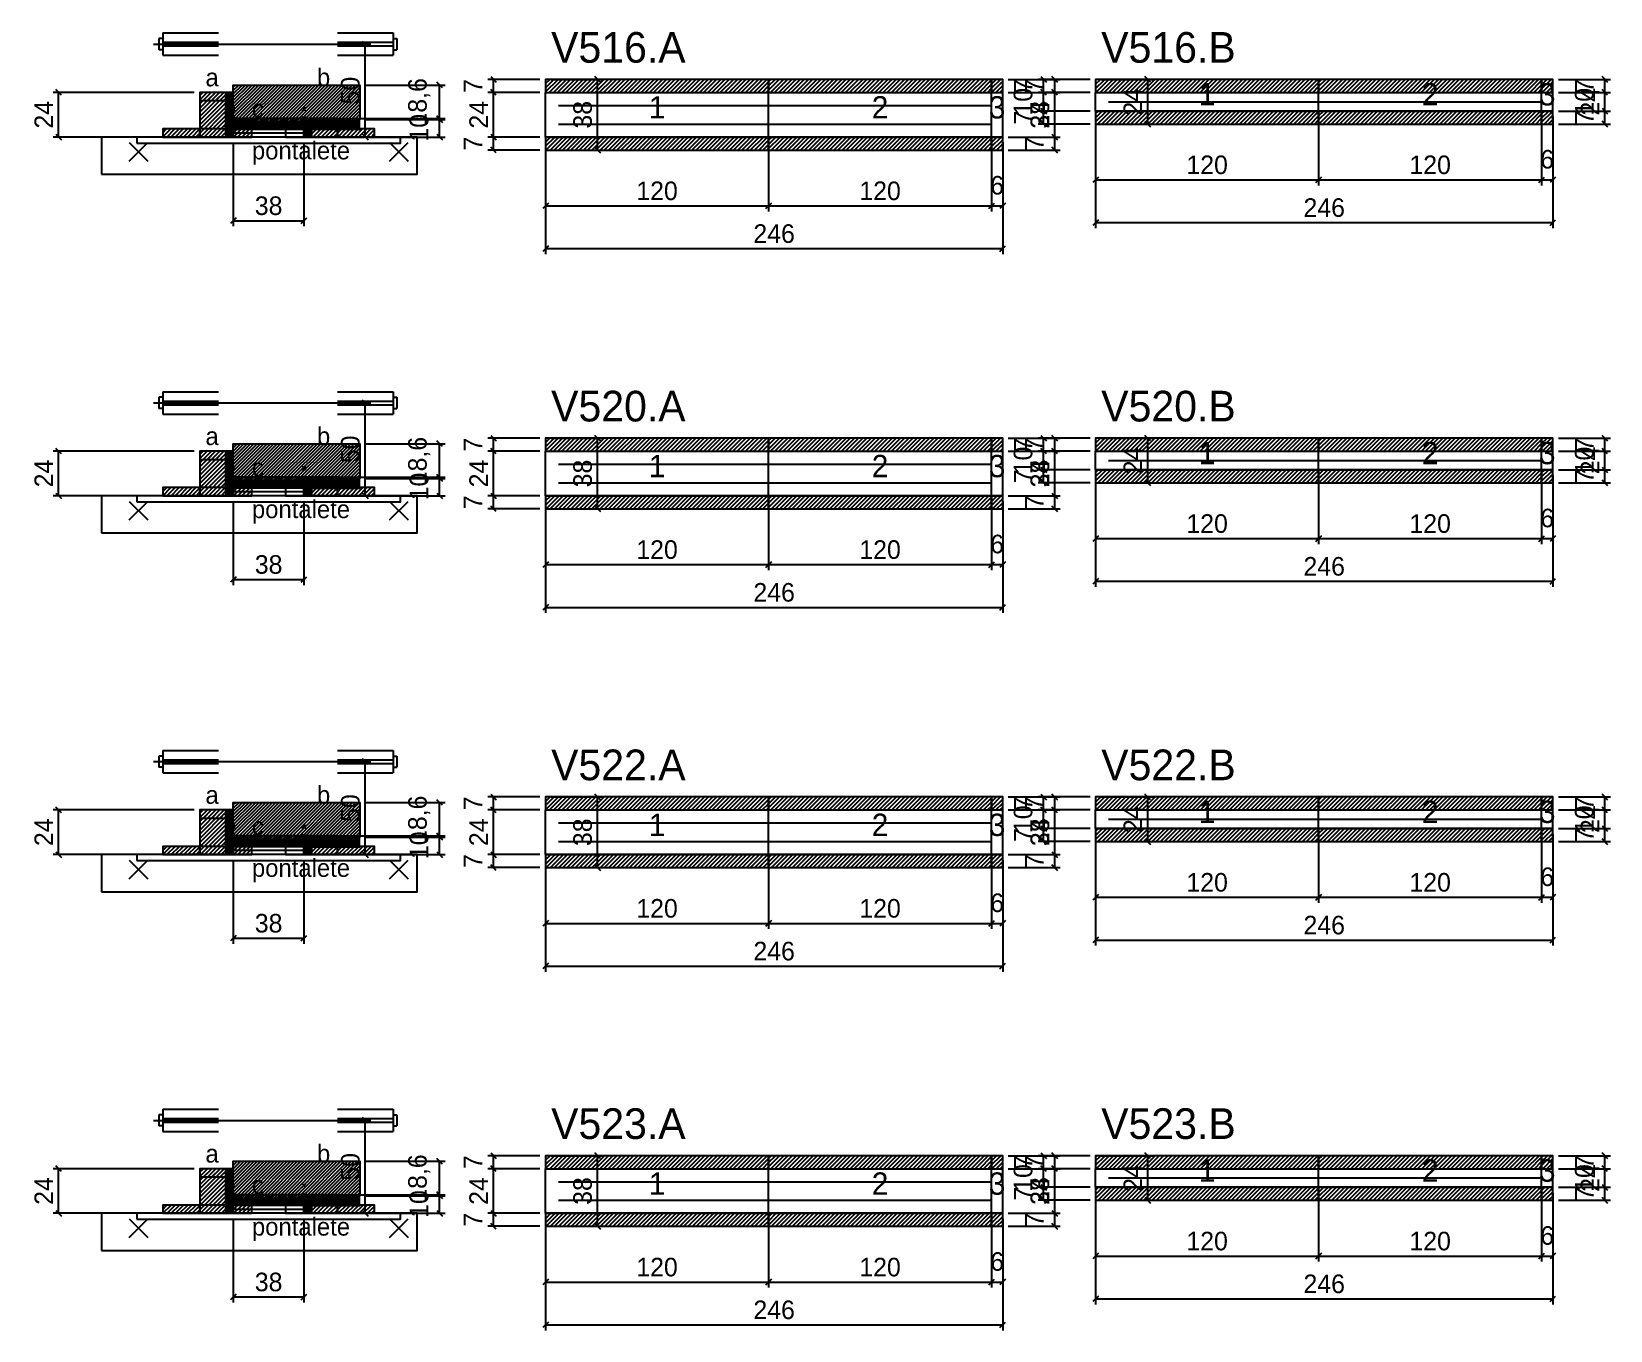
# Model space of a CAD drawing. Extents: x -10500 to 3070, y -5298 to 1250.
# Drawn here: x -69 to 781, y -3754 to -3055 of the extents above; entities that cross this region are included whole.
import ezdxf
from ezdxf.enums import TextEntityAlignment as Align

# ---------------------------------------------------------------- set-up
doc = ezdxf.new("R2010")
doc.units = 0
for name, color, linetype in [('5', 5, 'Continuous'), ('barrote', 126, 'Continuous'), ('CONCRETO', 251, 'Continuous'), ('COTA', 241, 'Continuous'), ('detalhes', 7, 'Continuous'), ('ESTRUTURACAO', 7, 'Continuous'), ('Hachura', 251, 'Continuous'), ('Madeira', 126, 'Continuous'), ('NOMENCLATURA', 7, 'Continuous'), ('Painéis', 200, 'Continuous'), ('presilha', 224, 'Continuous'), ('SARR_2.2x7', 40, 'Continuous'), ('SCO-___-LAJ', 224, 'Continuous'), ('TENSOR', 224, 'Continuous')]:
    doc.layers.add(name, color=color, linetype=linetype)
doc.dimstyles.new('PAINEL', dxfattribs={"dimtxt": 10, "dimasz": 3, "dimexe": 3, "dimexo": 3, "dimgap": 3, "dimtad": 1, "dimblk": 'OBLIQUE', "dimblk1": 'OBLIQUE', "dimcen": 2.5, "dimclrd": 4, "dimclre": 4, "dimclrt": 240, "dimazin": 3, "dimtfac": 1, "dimtmove": 0, "dimatfit": 3})

# ---------------------------------------------------------------- blocks, each defined once
blk = doc.blocks.new('PAR_ESQ')
for p, q in [((-1, -1), (1, 1)), ((-1, 1), (1, -1))]:
    blk.add_line(p, q)
blk = doc.blocks.new('PAR_FUNDO_ESQ')
for p, q in [((-1, -1), (1, 1)), ((-1, 1), (1, -1))]:
    blk.add_line(p, q)
blk = doc.blocks.new('PAR_FUNDO_DIR')
for p, q in [((-1, -1), (1, 1)), ((-1, 1), (1, -1))]:
    blk.add_line(p, q)
blk = doc.blocks.new('par_int_esq')
for p, q in [((-1, -1), (1, 1)), ((-1, 1), (1, -1))]:
    blk.add_line(p, q)
blk = doc.blocks.new('par_int_dir')
for p, q in [((-1, -1), (1, 1)), ((-1, 1), (1, -1))]:
    blk.add_line(p, q)
blk = doc.blocks.new('_OBLIQUE')
at = {"color": 0, "linetype": 'BYBLOCK'}
blk.add_line((-0.5, -0.5), (0.5, 0.5), dxfattribs=at)

msp = doc.modelspace()

# ---------------------------------------------------------------- hatches: boundary and pattern name
at = {"layer": 'COTA'}
h = msp.add_hatch(dxfattribs=at)
h.set_pattern_fill('ANSI31', scale=0.5)
h.paths.add_polyline_path([(208, -3088), (328, -3088), (328, -3081), (208, -3081)])
h = msp.add_hatch(dxfattribs=at)
h.set_pattern_fill('ANSI31', scale=0.5)
h.paths.add_polyline_path([(328, -3088), (448, -3088), (448, -3081), (328, -3081)])
h = msp.add_hatch(dxfattribs=at)
h.set_pattern_fill('ANSI31', scale=0.5)
h.paths.add_polyline_path([(448, -3088), (454, -3088), (454, -3081), (448, -3081)])
h = msp.add_hatch(dxfattribs=at)
h.set_pattern_fill('ANSI31', scale=0.5)
h.paths.add_polyline_path([(504, -3088), (624, -3088), (624, -3081), (504, -3081)])
h = msp.add_hatch(dxfattribs=at)
h.set_pattern_fill('ANSI31', scale=0.5)
h.paths.add_polyline_path([(624, -3088), (744, -3088), (744, -3081), (624, -3081)])
h = msp.add_hatch(dxfattribs=at)
h.set_pattern_fill('ANSI31', scale=0.5)
h.paths.add_polyline_path([(744, -3088), (750, -3088), (750, -3081), (744, -3081)])
h = msp.add_hatch(dxfattribs=at)
h.set_pattern_fill('ANSI31', scale=0.4)
h.paths.add_polyline_path([(40, -3104), (40, -3084), (108, -3084), (108, -3102.6), (78, -3102.6), (78, -3104)])
h = msp.add_hatch(dxfattribs=at)
h.set_pattern_fill('ANSI31', scale=0.5)
h.paths.add_polyline_path([(504, -3105), (624, -3105), (624, -3098), (504, -3098)])
h = msp.add_hatch(dxfattribs=at)
h.set_pattern_fill('ANSI31', scale=0.5)
h.paths.add_polyline_path([(624, -3105), (744, -3105), (744, -3098), (624, -3098)])
h = msp.add_hatch(dxfattribs=at)
h.set_pattern_fill('ANSI31', scale=0.5)
h.paths.add_polyline_path([(744, -3105), (750, -3105), (750, -3098), (744, -3098)])
h = msp.add_hatch(dxfattribs=at)
h.set_pattern_fill('ANSI31', scale=0.5)
h.paths.add_polyline_path([(208, -3119), (328, -3119), (328, -3112), (208, -3112)])
h = msp.add_hatch(dxfattribs=at)
h.set_pattern_fill('ANSI31', scale=0.5)
h.paths.add_polyline_path([(328, -3119), (448, -3119), (448, -3112), (328, -3112)])
h = msp.add_hatch(dxfattribs=at)
h.set_pattern_fill('ANSI31', scale=0.5)
h.paths.add_polyline_path([(448, -3119), (454, -3119), (454, -3112), (448, -3112)])
h = msp.add_hatch(dxfattribs=at)
h.set_pattern_fill('ANSI31', scale=0.4)
h.paths.add_polyline_path([(40, -3297), (40, -3277), (108, -3277), (108, -3295.6), (78, -3295.6), (78, -3297)])
h = msp.add_hatch(dxfattribs=at)
h.set_pattern_fill('ANSI31', scale=0.5)
h.paths.add_polyline_path([(208, -3281), (328, -3281), (328, -3274), (208, -3274)])
h = msp.add_hatch(dxfattribs=at)
h.set_pattern_fill('ANSI31', scale=0.5)
h.paths.add_polyline_path([(328, -3281), (448, -3281), (448, -3274), (328, -3274)])
h = msp.add_hatch(dxfattribs=at)
h.set_pattern_fill('ANSI31', scale=0.5)
h.paths.add_polyline_path([(448, -3281), (454, -3281), (454, -3274), (448, -3274)])
h = msp.add_hatch(dxfattribs=at)
h.set_pattern_fill('ANSI31', scale=0.5)
h.paths.add_polyline_path([(504, -3281), (624, -3281), (624, -3274), (504, -3274)])
h = msp.add_hatch(dxfattribs=at)
h.set_pattern_fill('ANSI31', scale=0.5)
h.paths.add_polyline_path([(624, -3281), (744, -3281), (744, -3274), (624, -3274)])
h = msp.add_hatch(dxfattribs=at)
h.set_pattern_fill('ANSI31', scale=0.5)
h.paths.add_polyline_path([(744, -3281), (750, -3281), (750, -3274), (744, -3274)])
h = msp.add_hatch(dxfattribs=at)
h.set_pattern_fill('ANSI31', scale=0.5)
h.paths.add_polyline_path([(504, -3298), (624, -3298), (624, -3291), (504, -3291)])
h = msp.add_hatch(dxfattribs=at)
h.set_pattern_fill('ANSI31', scale=0.5)
h.paths.add_polyline_path([(624, -3298), (744, -3298), (744, -3291), (624, -3291)])
h = msp.add_hatch(dxfattribs=at)
h.set_pattern_fill('ANSI31', scale=0.5)
h.paths.add_polyline_path([(744, -3298), (750, -3298), (750, -3291), (744, -3291)])
h = msp.add_hatch(dxfattribs=at)
h.set_pattern_fill('ANSI31', scale=0.5)
h.paths.add_polyline_path([(208, -3312), (328, -3312), (328, -3305), (208, -3305)])
h = msp.add_hatch(dxfattribs=at)
h.set_pattern_fill('ANSI31', scale=0.5)
h.paths.add_polyline_path([(328, -3312), (448, -3312), (448, -3305), (328, -3305)])
h = msp.add_hatch(dxfattribs=at)
h.set_pattern_fill('ANSI31', scale=0.5)
h.paths.add_polyline_path([(448, -3312), (454, -3312), (454, -3305), (448, -3305)])
h = msp.add_hatch(dxfattribs=at)
h.set_pattern_fill('ANSI31', scale=0.4)
h.paths.add_polyline_path([(40, -3490), (40, -3470), (108, -3470), (108, -3488.6), (78, -3488.6), (78, -3490)])
h = msp.add_hatch(dxfattribs=at)
h.set_pattern_fill('ANSI31', scale=0.5)
h.paths.add_polyline_path([(208, -3474), (328, -3474), (328, -3467), (208, -3467)])
h = msp.add_hatch(dxfattribs=at)
h.set_pattern_fill('ANSI31', scale=0.5)
h.paths.add_polyline_path([(328, -3474), (448, -3474), (448, -3467), (328, -3467)])
h = msp.add_hatch(dxfattribs=at)
h.set_pattern_fill('ANSI31', scale=0.5)
h.paths.add_polyline_path([(448, -3474), (454, -3474), (454, -3467), (448, -3467)])
h = msp.add_hatch(dxfattribs=at)
h.set_pattern_fill('ANSI31', scale=0.5)
h.paths.add_polyline_path([(504, -3474), (624, -3474), (624, -3467), (504, -3467)])
h = msp.add_hatch(dxfattribs=at)
h.set_pattern_fill('ANSI31', scale=0.5)
h.paths.add_polyline_path([(624, -3474), (744, -3474), (744, -3467), (624, -3467)])
h = msp.add_hatch(dxfattribs=at)
h.set_pattern_fill('ANSI31', scale=0.5)
h.paths.add_polyline_path([(744, -3474), (750, -3474), (750, -3467), (744, -3467)])
h = msp.add_hatch(dxfattribs=at)
h.set_pattern_fill('ANSI31', scale=0.5)
h.paths.add_polyline_path([(504, -3491), (624, -3491), (624, -3484), (504, -3484)])
h = msp.add_hatch(dxfattribs=at)
h.set_pattern_fill('ANSI31', scale=0.5)
h.paths.add_polyline_path([(624, -3491), (744, -3491), (744, -3484), (624, -3484)])
h = msp.add_hatch(dxfattribs=at)
h.set_pattern_fill('ANSI31', scale=0.5)
h.paths.add_polyline_path([(744, -3491), (750, -3491), (750, -3484), (744, -3484)])
h = msp.add_hatch(dxfattribs=at)
h.set_pattern_fill('ANSI31', scale=0.5)
h.paths.add_polyline_path([(208, -3505), (328, -3505), (328, -3498), (208, -3498)])
h = msp.add_hatch(dxfattribs=at)
h.set_pattern_fill('ANSI31', scale=0.5)
h.paths.add_polyline_path([(328, -3505), (448, -3505), (448, -3498), (328, -3498)])
h = msp.add_hatch(dxfattribs=at)
h.set_pattern_fill('ANSI31', scale=0.5)
h.paths.add_polyline_path([(448, -3505), (454, -3505), (454, -3498), (448, -3498)])
h = msp.add_hatch(dxfattribs=at)
h.set_pattern_fill('ANSI31', scale=0.5)
h.paths.add_polyline_path([(208, -3667), (328, -3667), (328, -3660), (208, -3660)])
h = msp.add_hatch(dxfattribs=at)
h.set_pattern_fill('ANSI31', scale=0.5)
h.paths.add_polyline_path([(328, -3667), (448, -3667), (448, -3660), (328, -3660)])
h = msp.add_hatch(dxfattribs=at)
h.set_pattern_fill('ANSI31', scale=0.5)
h.paths.add_polyline_path([(448, -3667), (454, -3667), (454, -3660), (448, -3660)])
h = msp.add_hatch(dxfattribs=at)
h.set_pattern_fill('ANSI31', scale=0.5)
h.paths.add_polyline_path([(504, -3667), (624, -3667), (624, -3660), (504, -3660)])
h = msp.add_hatch(dxfattribs=at)
h.set_pattern_fill('ANSI31', scale=0.5)
h.paths.add_polyline_path([(624, -3667), (744, -3667), (744, -3660), (624, -3660)])
h = msp.add_hatch(dxfattribs=at)
h.set_pattern_fill('ANSI31', scale=0.5)
h.paths.add_polyline_path([(744, -3667), (750, -3667), (750, -3660), (744, -3660)])
h = msp.add_hatch(dxfattribs=at)
h.set_pattern_fill('ANSI31', scale=0.4)
h.paths.add_polyline_path([(40, -3683), (40, -3663), (108, -3663), (108, -3681.6), (78, -3681.6), (78, -3683)])
h = msp.add_hatch(dxfattribs=at)
h.set_pattern_fill('ANSI31', scale=0.5)
h.paths.add_polyline_path([(504, -3684), (624, -3684), (624, -3677), (504, -3677)])
h = msp.add_hatch(dxfattribs=at)
h.set_pattern_fill('ANSI31', scale=0.5)
h.paths.add_polyline_path([(624, -3684), (744, -3684), (744, -3677), (624, -3677)])
h = msp.add_hatch(dxfattribs=at)
h.set_pattern_fill('ANSI31', scale=0.5)
h.paths.add_polyline_path([(744, -3684), (750, -3684), (750, -3677), (744, -3677)])
h = msp.add_hatch(dxfattribs=at)
h.set_pattern_fill('ANSI31', scale=0.5)
h.paths.add_polyline_path([(208, -3698), (328, -3698), (328, -3691), (208, -3691)])
h = msp.add_hatch(dxfattribs=at)
h.set_pattern_fill('ANSI31', scale=0.5)
h.paths.add_polyline_path([(328, -3698), (448, -3698), (448, -3691), (328, -3691)])
h = msp.add_hatch(dxfattribs=at)
h.set_pattern_fill('ANSI31', scale=0.5)
h.paths.add_polyline_path([(448, -3698), (454, -3698), (454, -3691), (448, -3691)])
at = {"layer": 'Hachura'}
h = msp.add_hatch(dxfattribs=at)
h.set_pattern_fill('ANSI31', scale=0.5)
h.paths.add_polyline_path([(22, -3112), (36, -3112), (36, -3088), (22, -3088)])
h = msp.add_hatch(dxfattribs=at)
h.set_pattern_fill('ANSI31', scale=0.5)
h.paths.add_polyline_path([(22, -3092.4), (36, -3092.4), (36, -3088), (22, -3088)])
h = msp.add_hatch(dxfattribs=at)
h.set_pattern_fill('SOLID')
h.paths.add_polyline_path([(36, -3112), (40, -3112), (40, -3088), (36, -3088)])
h = msp.add_hatch(dxfattribs=at)
h.set_pattern_fill('ANSI31', scale=0.5)
h.paths.add_polyline_path([(2, -3112), (22, -3112), (22, -3107.6), (2, -3107.6)])
h = msp.add_hatch(dxfattribs=at)
h.set_pattern_fill('SOLID')
h.paths.add_polyline_path([(40, -3107.6), (78, -3107.6), (78, -3104), (40, -3104)])
h = msp.add_hatch(dxfattribs=at)
h.set_pattern_fill('ANSI31', scale=0.5)
h.paths.add_polyline_path([(40, -3112), (50, -3112), (50, -3107.6), (40, -3107.6)])
h = msp.add_hatch(dxfattribs=at)
h.set_pattern_fill('SOLID')
h.paths.add_polyline_path([(78, -3112), (82, -3112), (82, -3102), (78, -3102)])
h = msp.add_hatch(dxfattribs=at)
h.set_pattern_fill('SOLID')
h.paths.add_polyline_path([(78, -3102), (108, -3102), (108, -3108), (78, -3108)])
h = msp.add_hatch(dxfattribs=at)
h.set_pattern_fill('ANSI31', scale=0.5)
h.paths.add_polyline_path([(82, -3112), (96, -3112), (96, -3102), (82, -3102)])
h = msp.add_hatch(dxfattribs=at)
h.set_pattern_fill('ANSI31', scale=0.5)
h.paths.add_polyline_path([(82, -3106.4), (96, -3106.4), (96, -3102), (82, -3102)])
h = msp.add_hatch(dxfattribs=at)
h.set_pattern_fill('ANSI31', scale=0.5)
h.paths.add_polyline_path([(96, -3112), (116, -3112), (116, -3107.6), (96, -3107.6)])
h = msp.add_hatch(dxfattribs=at)
h.set_pattern_fill('ANSI31', scale=0.5)
h.paths.add_polyline_path([(22, -3305), (36, -3305), (36, -3281), (22, -3281)])
h = msp.add_hatch(dxfattribs=at)
h.set_pattern_fill('ANSI31', scale=0.5)
h.paths.add_polyline_path([(22, -3285.4), (36, -3285.4), (36, -3281), (22, -3281)])
h = msp.add_hatch(dxfattribs=at)
h.set_pattern_fill('SOLID')
h.paths.add_polyline_path([(36, -3305), (40, -3305), (40, -3281), (36, -3281)])
h = msp.add_hatch(dxfattribs=at)
h.set_pattern_fill('SOLID')
h.paths.add_polyline_path([(78, -3305), (82, -3305), (82, -3295), (78, -3295)])
h = msp.add_hatch(dxfattribs=at)
h.set_pattern_fill('SOLID')
h.paths.add_polyline_path([(78, -3295), (108, -3295), (108, -3301), (78, -3301)])
h = msp.add_hatch(dxfattribs=at)
h.set_pattern_fill('ANSI31', scale=0.5)
h.paths.add_polyline_path([(82, -3305), (96, -3305), (96, -3295), (82, -3295)])
h = msp.add_hatch(dxfattribs=at)
h.set_pattern_fill('ANSI31', scale=0.5)
h.paths.add_polyline_path([(82, -3299.4), (96, -3299.4), (96, -3295), (82, -3295)])
h = msp.add_hatch(dxfattribs=at)
h.set_pattern_fill('ANSI31', scale=0.5)
h.paths.add_polyline_path([(2, -3305), (22, -3305), (22, -3300.6), (2, -3300.6)])
h = msp.add_hatch(dxfattribs=at)
h.set_pattern_fill('SOLID')
h.paths.add_polyline_path([(40, -3300.6), (78, -3300.6), (78, -3297), (40, -3297)])
h = msp.add_hatch(dxfattribs=at)
h.set_pattern_fill('ANSI31', scale=0.5)
h.paths.add_polyline_path([(40, -3305), (50, -3305), (50, -3300.6), (40, -3300.6)])
h = msp.add_hatch(dxfattribs=at)
h.set_pattern_fill('ANSI31', scale=0.5)
h.paths.add_polyline_path([(96, -3305), (116, -3305), (116, -3300.6), (96, -3300.6)])
h = msp.add_hatch(dxfattribs=at)
h.set_pattern_fill('ANSI31', scale=0.5)
h.paths.add_polyline_path([(22, -3498), (36, -3498), (36, -3474), (22, -3474)])
h = msp.add_hatch(dxfattribs=at)
h.set_pattern_fill('ANSI31', scale=0.5)
h.paths.add_polyline_path([(22, -3478.4), (36, -3478.4), (36, -3474), (22, -3474)])
h = msp.add_hatch(dxfattribs=at)
h.set_pattern_fill('SOLID')
h.paths.add_polyline_path([(36, -3498), (40, -3498), (40, -3474), (36, -3474)])
h = msp.add_hatch(dxfattribs=at)
h.set_pattern_fill('SOLID')
h.paths.add_polyline_path([(40, -3493.6), (78, -3493.6), (78, -3490), (40, -3490)])
h = msp.add_hatch(dxfattribs=at)
h.set_pattern_fill('SOLID')
h.paths.add_polyline_path([(78, -3498), (82, -3498), (82, -3488), (78, -3488)])
h = msp.add_hatch(dxfattribs=at)
h.set_pattern_fill('SOLID')
h.paths.add_polyline_path([(78, -3488), (108, -3488), (108, -3494), (78, -3494)])
h = msp.add_hatch(dxfattribs=at)
h.set_pattern_fill('ANSI31', scale=0.5)
h.paths.add_polyline_path([(82, -3498), (96, -3498), (96, -3488), (82, -3488)])
h = msp.add_hatch(dxfattribs=at)
h.set_pattern_fill('ANSI31', scale=0.5)
h.paths.add_polyline_path([(82, -3492.4), (96, -3492.4), (96, -3488), (82, -3488)])
h = msp.add_hatch(dxfattribs=at)
h.set_pattern_fill('ANSI31', scale=0.5)
h.paths.add_polyline_path([(2, -3498), (22, -3498), (22, -3493.6), (2, -3493.6)])
h = msp.add_hatch(dxfattribs=at)
h.set_pattern_fill('ANSI31', scale=0.5)
h.paths.add_polyline_path([(40, -3498), (50, -3498), (50, -3493.6), (40, -3493.6)])
h = msp.add_hatch(dxfattribs=at)
h.set_pattern_fill('ANSI31', scale=0.5)
h.paths.add_polyline_path([(96, -3498), (116, -3498), (116, -3493.6), (96, -3493.6)])
h = msp.add_hatch(dxfattribs=at)
h.set_pattern_fill('ANSI31', scale=0.5)
h.paths.add_polyline_path([(22, -3691), (36, -3691), (36, -3667), (22, -3667)])
h = msp.add_hatch(dxfattribs=at)
h.set_pattern_fill('ANSI31', scale=0.5)
h.paths.add_polyline_path([(22, -3671.4), (36, -3671.4), (36, -3667), (22, -3667)])
h = msp.add_hatch(dxfattribs=at)
h.set_pattern_fill('SOLID')
h.paths.add_polyline_path([(36, -3691), (40, -3691), (40, -3667), (36, -3667)])
h = msp.add_hatch(dxfattribs=at)
h.set_pattern_fill('ANSI31', scale=0.5)
h.paths.add_polyline_path([(2, -3691), (22, -3691), (22, -3686.6), (2, -3686.6)])
h = msp.add_hatch(dxfattribs=at)
h.set_pattern_fill('SOLID')
h.paths.add_polyline_path([(40, -3686.6), (78, -3686.6), (78, -3683), (40, -3683)])
h = msp.add_hatch(dxfattribs=at)
h.set_pattern_fill('ANSI31', scale=0.5)
h.paths.add_polyline_path([(40, -3691), (50, -3691), (50, -3686.6), (40, -3686.6)])
h = msp.add_hatch(dxfattribs=at)
h.set_pattern_fill('SOLID')
h.paths.add_polyline_path([(78, -3691), (82, -3691), (82, -3681), (78, -3681)])
h = msp.add_hatch(dxfattribs=at)
h.set_pattern_fill('SOLID')
h.paths.add_polyline_path([(78, -3681), (108, -3681), (108, -3687), (78, -3687)])
h = msp.add_hatch(dxfattribs=at)
h.set_pattern_fill('ANSI31', scale=0.5)
h.paths.add_polyline_path([(82, -3691), (96, -3691), (96, -3681), (82, -3681)])
h = msp.add_hatch(dxfattribs=at)
h.set_pattern_fill('ANSI31', scale=0.5)
h.paths.add_polyline_path([(82, -3685.4), (96, -3685.4), (96, -3681), (82, -3681)])
h = msp.add_hatch(dxfattribs=at)
h.set_pattern_fill('ANSI31', scale=0.5)
h.paths.add_polyline_path([(96, -3691), (116, -3691), (116, -3686.6), (96, -3686.6)])
at = {"layer": 'HACHURACONCRETO'}
h = msp.add_hatch(dxfattribs=at)
h.set_pattern_fill('ANSI31', scale=0.3)
h.paths.add_polyline_path([(40, -3107.6), (78, -3107.6), (78, -3102), (40, -3102)])
h = msp.add_hatch(dxfattribs=at)
h.set_pattern_fill('ANSI31', scale=0.3)
h.paths.add_polyline_path([(40, -3300.6), (78, -3300.6), (78, -3295), (40, -3295)])
h = msp.add_hatch(dxfattribs=at)
h.set_pattern_fill('ANSI31', scale=0.3)
h.paths.add_polyline_path([(40, -3493.6), (78, -3493.6), (78, -3488), (40, -3488)])
h = msp.add_hatch(dxfattribs=at)
h.set_pattern_fill('ANSI31', scale=0.3)
h.paths.add_polyline_path([(40, -3686.6), (78, -3686.6), (78, -3681), (40, -3681)])

# ---------------------------------------------------------------- linework, layer by layer
for p, q in [((2, -3056), (32, -3056)), ((2, -3056), (2, -3068)), ((96, -3056), (126, -3056)), ((126, -3056), (126, -3068)), ((0, -3059), (0, -3065)), ((2, -3059), (0, -3059)), ((2, -3065), (0, -3065)), ((2, -3061), (32, -3061)), ((2, -3063), (32, -3063)), ((96, -3061), (126, -3061)), ((96, -3063), (126, -3063)), ((126, -3059), (128, -3059)), ((126, -3065), (128, -3065)), ((128, -3059), (128, -3065)), ((2, -3068), (32, -3068)), ((96, -3068), (126, -3068)), ((0, -3252), (0, -3258)), ((2, -3252), (0, -3252)), ((2, -3249), (32, -3249)), ((2, -3249), (2, -3261)), ((96, -3249), (126, -3249)), ((126, -3249), (126, -3261)), ((126, -3252), (128, -3252)), ((128, -3252), (128, -3258)), ((2, -3258), (0, -3258)), ((2, -3254), (32, -3254)), ((2, -3256), (32, -3256)), ((2, -3261), (32, -3261)), ((96, -3254), (126, -3254)), ((96, -3256), (126, -3256)), ((96, -3261), (126, -3261)), ((126, -3258), (128, -3258)), ((0, -3445), (0, -3451)), ((2, -3445), (0, -3445)), ((2, -3442), (32, -3442)), ((2, -3442), (2, -3454)), ((2, -3447), (32, -3447)), ((2, -3449), (32, -3449)), ((96, -3442), (126, -3442)), ((96, -3447), (126, -3447)), ((96, -3449), (126, -3449)), ((126, -3442), (126, -3454)), ((126, -3445), (128, -3445)), ((128, -3445), (128, -3451)), ((2, -3451), (0, -3451)), ((2, -3454), (32, -3454)), ((96, -3454), (126, -3454)), ((126, -3451), (128, -3451)), ((2, -3635), (32, -3635)), ((2, -3635), (2, -3647)), ((96, -3635), (126, -3635)), ((126, -3635), (126, -3647)), ((0, -3638), (0, -3644)), ((2, -3638), (0, -3638)), ((2, -3644), (0, -3644)), ((2, -3640), (32, -3640)), ((2, -3642), (32, -3642)), ((96, -3640), (126, -3640)), ((96, -3642), (126, -3642)), ((126, -3638), (128, -3638)), ((126, -3644), (128, -3644)), ((128, -3638), (128, -3644)), ((2, -3647), (32, -3647)), ((96, -3647), (126, -3647))]:
    msp.add_line(p, q)
at = {"layer": 'BARRA_ANCORAGEM'}
for p, q in [((40, -3104.3), (78, -3104.3)), ((40, -3106.3), (40, -3104.3)), ((40, -3106.3), (78, -3106.3)), ((40, -3107.7), (78, -3107.7)), ((40, -3109.7), (40, -3107.7)), ((78, -3106.3), (78, -3104.3)), ((78, -3109.7), (78, -3107.7)), ((40, -3109.7), (78, -3109.7)), ((40, -3297.3), (78, -3297.3)), ((40, -3299.3), (40, -3297.3)), ((40, -3299.3), (78, -3299.3)), ((40, -3300.7), (78, -3300.7)), ((40, -3302.7), (40, -3300.7)), ((40, -3302.7), (78, -3302.7)), ((78, -3299.3), (78, -3297.3)), ((78, -3302.7), (78, -3300.7)), ((40, -3490.3), (78, -3490.3)), ((40, -3492.3), (40, -3490.3)), ((78, -3492.3), (78, -3490.3)), ((40, -3492.3), (78, -3492.3)), ((40, -3493.7), (78, -3493.7)), ((40, -3495.7), (40, -3493.7)), ((40, -3495.7), (78, -3495.7)), ((78, -3495.7), (78, -3493.7)), ((40, -3683.3), (78, -3683.3)), ((40, -3685.3), (40, -3683.3)), ((40, -3685.3), (78, -3685.3)), ((40, -3686.7), (78, -3686.7)), ((40, -3688.7), (40, -3686.7)), ((78, -3685.3), (78, -3683.3)), ((78, -3688.7), (78, -3686.7)), ((40, -3688.7), (78, -3688.7))]:
    msp.add_line(p, q, dxfattribs=at)
at = {"layer": 'barrote'}
for points in [[(-31, -3132), (139, -3132), (139, -3112), (-31, -3112)], [(-31, -3325), (139, -3325), (139, -3305), (-31, -3305)], [(-31, -3518), (139, -3518), (139, -3498), (-31, -3498)], [(-31, -3711), (139, -3711), (139, -3691), (-31, -3691)]]:
    msp.add_lwpolyline(points, close=True, dxfattribs=at)
at = {"layer": 'CONCRETO'}
for points in [[(40, -3104), (40, -3084), (108, -3084), (108, -3102.6), (78, -3102.6), (78, -3104)], [(40, -3297), (40, -3277), (108, -3277), (108, -3295.6), (78, -3295.6), (78, -3297)], [(40, -3490), (40, -3470), (108, -3470), (108, -3488.6), (78, -3488.6), (78, -3490)], [(40, -3683), (40, -3663), (108, -3663), (108, -3681.6), (78, -3681.6), (78, -3683)]]:
    msp.add_lwpolyline(points, close=True, dxfattribs=at)
at = {"layer": 'HACHURACONCRETO'}
for points in [[(40, -3107.6), (78, -3107.6), (78, -3102), (40, -3102)], [(40, -3300.6), (78, -3300.6), (78, -3295), (40, -3295)], [(40, -3493.6), (78, -3493.6), (78, -3488), (40, -3488)], [(40, -3686.6), (78, -3686.6), (78, -3681), (40, -3681)]]:
    msp.add_lwpolyline(points, close=True, dxfattribs=at)
at = {"layer": 'Madeira'}
for points in [[(22, -3112), (36, -3112), (36, -3088), (22, -3088)], [(22, -3092.4), (36, -3092.4), (36, -3088), (22, -3088)], [(2, -3112), (22, -3112), (22, -3107.6), (2, -3107.6)], [(22, -3112), (36, -3112), (36, -3107.6), (22, -3107.6)], [(40, -3112), (50, -3112), (50, -3107.6), (40, -3107.6)], [(68, -3112), (78, -3112), (78, -3107.6), (68, -3107.6)], [(82, -3112), (96, -3112), (96, -3102), (82, -3102)], [(82, -3106.4), (96, -3106.4), (96, -3102), (82, -3102)], [(96, -3112), (116, -3112), (116, -3107.6), (96, -3107.6)], [(22, -3305), (36, -3305), (36, -3281), (22, -3281)], [(22, -3285.4), (36, -3285.4), (36, -3281), (22, -3281)], [(82, -3305), (96, -3305), (96, -3295), (82, -3295)], [(82, -3299.4), (96, -3299.4), (96, -3295), (82, -3295)], [(2, -3305), (22, -3305), (22, -3300.6), (2, -3300.6)], [(22, -3305), (36, -3305), (36, -3300.6), (22, -3300.6)], [(40, -3305), (50, -3305), (50, -3300.6), (40, -3300.6)], [(68, -3305), (78, -3305), (78, -3300.6), (68, -3300.6)], [(96, -3305), (116, -3305), (116, -3300.6), (96, -3300.6)], [(22, -3498), (36, -3498), (36, -3474), (22, -3474)], [(22, -3478.4), (36, -3478.4), (36, -3474), (22, -3474)], [(82, -3498), (96, -3498), (96, -3488), (82, -3488)], [(82, -3492.4), (96, -3492.4), (96, -3488), (82, -3488)], [(2, -3498), (22, -3498), (22, -3493.6), (2, -3493.6)], [(22, -3498), (36, -3498), (36, -3493.6), (22, -3493.6)], [(40, -3498), (50, -3498), (50, -3493.6), (40, -3493.6)], [(68, -3498), (78, -3498), (78, -3493.6), (68, -3493.6)], [(96, -3498), (116, -3498), (116, -3493.6), (96, -3493.6)], [(22, -3691), (36, -3691), (36, -3667), (22, -3667)], [(22, -3671.4), (36, -3671.4), (36, -3667), (22, -3667)], [(2, -3691), (22, -3691), (22, -3686.6), (2, -3686.6)], [(22, -3691), (36, -3691), (36, -3686.6), (22, -3686.6)], [(40, -3691), (50, -3691), (50, -3686.6), (40, -3686.6)], [(68, -3691), (78, -3691), (78, -3686.6), (68, -3686.6)], [(82, -3691), (96, -3691), (96, -3681), (82, -3681)], [(82, -3685.4), (96, -3685.4), (96, -3681), (82, -3681)], [(96, -3691), (116, -3691), (116, -3686.6), (96, -3686.6)]]:
    msp.add_lwpolyline(points, close=True, dxfattribs=at)
at = {"layer": 'Painéis'}
for p, q in [((208, -3088), (328, -3088)), ((208, -3112), (208, -3088)), ((328, -3112), (328, -3088)), ((328, -3112), (328, -3088)), ((328, -3088), (448, -3088)), ((328, -3112), (328, -3088)), ((448, -3112), (448, -3088)), ((448, -3112), (448, -3088)), ((448, -3088), (454, -3088)), ((448, -3112), (448, -3088)), ((454, -3112), (454, -3088)), ((504, -3088), (624, -3088)), ((504, -3098), (504, -3088)), ((624, -3098), (624, -3088)), ((624, -3098), (624, -3088)), ((624, -3088), (744, -3088)), ((624, -3098), (624, -3088)), ((744, -3098), (744, -3088)), ((744, -3098), (744, -3088)), ((744, -3088), (750, -3088)), ((744, -3098), (744, -3088)), ((750, -3098), (750, -3088)), ((504, -3098), (624, -3098)), ((624, -3098), (744, -3098)), ((744, -3098), (750, -3098)), ((208, -3112), (328, -3112)), ((328, -3112), (448, -3112)), ((448, -3112), (454, -3112)), ((208, -3281), (328, -3281)), ((208, -3305), (208, -3281)), ((328, -3305), (328, -3281)), ((328, -3305), (328, -3281)), ((328, -3281), (448, -3281)), ((328, -3305), (328, -3281)), ((448, -3305), (448, -3281)), ((448, -3305), (448, -3281)), ((448, -3281), (454, -3281)), ((448, -3305), (448, -3281)), ((454, -3305), (454, -3281)), ((504, -3281), (624, -3281)), ((504, -3291), (504, -3281)), ((624, -3291), (624, -3281)), ((624, -3291), (624, -3281)), ((624, -3281), (744, -3281)), ((624, -3291), (624, -3281)), ((744, -3291), (744, -3281)), ((744, -3291), (744, -3281)), ((744, -3281), (750, -3281)), ((744, -3291), (744, -3281)), ((750, -3291), (750, -3281)), ((504, -3291), (624, -3291)), ((624, -3291), (744, -3291)), ((744, -3291), (750, -3291)), ((208, -3305), (328, -3305)), ((328, -3305), (448, -3305)), ((448, -3305), (454, -3305)), ((208, -3474), (328, -3474)), ((208, -3498), (208, -3474)), ((328, -3498), (328, -3474)), ((328, -3498), (328, -3474)), ((328, -3474), (448, -3474)), ((328, -3498), (328, -3474)), ((448, -3498), (448, -3474)), ((448, -3498), (448, -3474)), ((448, -3474), (454, -3474)), ((448, -3498), (448, -3474)), ((454, -3498), (454, -3474)), ((504, -3474), (624, -3474)), ((504, -3484), (504, -3474)), ((624, -3484), (624, -3474)), ((624, -3484), (624, -3474)), ((624, -3474), (744, -3474)), ((624, -3484), (624, -3474)), ((744, -3484), (744, -3474)), ((744, -3484), (744, -3474)), ((744, -3474), (750, -3474)), ((744, -3484), (744, -3474)), ((750, -3484), (750, -3474)), ((504, -3484), (624, -3484)), ((624, -3484), (744, -3484)), ((744, -3484), (750, -3484)), ((208, -3498), (328, -3498)), ((328, -3498), (448, -3498)), ((448, -3498), (454, -3498)), ((208, -3667), (328, -3667)), ((208, -3691), (208, -3667)), ((328, -3691), (328, -3667)), ((328, -3691), (328, -3667)), ((328, -3667), (448, -3667)), ((328, -3691), (328, -3667)), ((448, -3691), (448, -3667)), ((448, -3691), (448, -3667)), ((448, -3667), (454, -3667)), ((448, -3691), (448, -3667)), ((454, -3691), (454, -3667)), ((504, -3667), (624, -3667)), ((504, -3677), (504, -3667)), ((624, -3677), (624, -3667)), ((624, -3677), (624, -3667)), ((624, -3667), (744, -3667)), ((624, -3677), (624, -3667)), ((744, -3677), (744, -3667)), ((744, -3677), (744, -3667)), ((744, -3667), (750, -3667)), ((744, -3677), (744, -3667)), ((750, -3677), (750, -3667)), ((504, -3677), (624, -3677)), ((624, -3677), (744, -3677)), ((744, -3677), (750, -3677)), ((208, -3691), (328, -3691)), ((328, -3691), (448, -3691)), ((448, -3691), (454, -3691))]:
    msp.add_line(p, q, dxfattribs=at)
for points in [[(36, -3112), (40, -3112), (40, -3088), (36, -3088)], [(40, -3107.6), (78, -3107.6), (78, -3104), (40, -3104)], [(78, -3112), (82, -3112), (82, -3102), (78, -3102)], [(78, -3102), (108, -3102), (108, -3102.6), (78, -3102.6)], [(36, -3305), (40, -3305), (40, -3281), (36, -3281)], [(78, -3305), (82, -3305), (82, -3295), (78, -3295)], [(78, -3295), (108, -3295), (108, -3295.6), (78, -3295.6)], [(40, -3300.6), (78, -3300.6), (78, -3297), (40, -3297)], [(36, -3498), (40, -3498), (40, -3474), (36, -3474)], [(40, -3493.6), (78, -3493.6), (78, -3490), (40, -3490)], [(78, -3498), (82, -3498), (82, -3488), (78, -3488)], [(78, -3488), (108, -3488), (108, -3488.6), (78, -3488.6)], [(36, -3691), (40, -3691), (40, -3667), (36, -3667)], [(40, -3686.6), (78, -3686.6), (78, -3683), (40, -3683)], [(78, -3691), (82, -3691), (82, -3681), (78, -3681)], [(78, -3681), (108, -3681), (108, -3681.6), (78, -3681.6)]]:
    msp.add_lwpolyline(points, close=True, dxfattribs=at)
at = {"layer": 'presilha'}
for p, q in [((-16, -3125), (-6, -3115)), ((-16, -3115), (-6, -3125)), ((124, -3125), (134, -3115)), ((124, -3115), (134, -3125)), ((-16, -3318), (-6, -3308)), ((-16, -3308), (-6, -3318)), ((124, -3318), (134, -3308)), ((124, -3308), (134, -3318)), ((-16, -3511), (-6, -3501)), ((-16, -3501), (-6, -3511)), ((124, -3511), (134, -3501)), ((124, -3501), (134, -3511)), ((-16, -3704), (-6, -3694)), ((-16, -3694), (-6, -3704)), ((124, -3704), (134, -3694)), ((124, -3694), (134, -3704))]:
    msp.add_line(p, q, dxfattribs=at)
at = {"layer": 'SARR_2.2x7'}
for points in [[(215, -3095), (328, -3095)], [(215, -3095), (328, -3095)], [(328, -3095), (448, -3095)], [(328, -3095), (448, -3095)], [(511, -3093), (624, -3093)], [(511, -3093), (624, -3093)], [(624, -3093), (744, -3093)], [(624, -3093), (744, -3093)], [(215, -3105), (328, -3105)], [(215, -3105), (328, -3105)], [(328, -3105), (448, -3105)], [(328, -3105), (448, -3105)], [(511, -3286), (624, -3286)], [(511, -3286), (624, -3286)], [(624, -3286), (744, -3286)], [(624, -3286), (744, -3286)], [(215, -3288), (328, -3288)], [(215, -3288), (328, -3288)], [(328, -3288), (448, -3288)], [(328, -3288), (448, -3288)], [(215, -3298), (328, -3298)], [(215, -3298), (328, -3298)], [(328, -3298), (448, -3298)], [(328, -3298), (448, -3298)], [(215, -3481), (328, -3481)], [(215, -3481), (328, -3481)], [(328, -3481), (448, -3481)], [(328, -3481), (448, -3481)], [(511, -3479), (624, -3479)], [(511, -3479), (624, -3479)], [(624, -3479), (744, -3479)], [(624, -3479), (744, -3479)], [(215, -3491), (328, -3491)], [(215, -3491), (328, -3491)], [(328, -3491), (448, -3491)], [(328, -3491), (448, -3491)], [(215, -3674), (328, -3674)], [(215, -3674), (328, -3674)], [(328, -3674), (448, -3674)], [(328, -3674), (448, -3674)], [(511, -3672), (624, -3672)], [(511, -3672), (624, -3672)], [(624, -3672), (744, -3672)], [(624, -3672), (744, -3672)], [(215, -3684), (328, -3684)], [(215, -3684), (328, -3684)], [(328, -3684), (448, -3684)], [(328, -3684), (448, -3684)]]:
    msp.add_lwpolyline(points, dxfattribs=at)
at = {"layer": 'SARRAFO_2_2X7'}
for p, q in [((36, -3097.2), (36, -3092.8)), ((36, -3092.8), (40, -3092.8)), ((36, -3097.2), (40, -3097.2)), ((40, -3097.2), (40, -3092.8)), ((36, -3107.2), (36, -3102.8)), ((36, -3102.8), (40, -3102.8)), ((36, -3107.2), (40, -3107.2)), ((40, -3107.2), (40, -3102.8)), ((78, -3109.2), (78, -3104.8)), ((78, -3104.8), (82, -3104.8)), ((78, -3109.2), (82, -3109.2)), ((82, -3109.2), (82, -3104.8)), ((36, -3290.2), (36, -3285.8)), ((36, -3285.8), (40, -3285.8)), ((40, -3290.2), (40, -3285.8)), ((36, -3290.2), (40, -3290.2)), ((36, -3300.2), (36, -3295.8)), ((36, -3295.8), (40, -3295.8)), ((40, -3300.2), (40, -3295.8)), ((36, -3300.2), (40, -3300.2)), ((78, -3302.2), (78, -3297.8)), ((78, -3297.8), (82, -3297.8)), ((78, -3302.2), (82, -3302.2)), ((82, -3302.2), (82, -3297.8)), ((36, -3483.2), (36, -3478.8)), ((36, -3478.8), (40, -3478.8)), ((36, -3483.2), (40, -3483.2)), ((40, -3483.2), (40, -3478.8)), ((36, -3493.2), (36, -3488.8)), ((36, -3488.8), (40, -3488.8)), ((40, -3493.2), (40, -3488.8)), ((78, -3495.2), (78, -3490.8)), ((78, -3490.8), (82, -3490.8)), ((82, -3495.2), (82, -3490.8)), ((36, -3493.2), (40, -3493.2)), ((78, -3495.2), (82, -3495.2)), ((36, -3676.2), (36, -3671.8)), ((36, -3671.8), (40, -3671.8)), ((36, -3676.2), (40, -3676.2)), ((40, -3676.2), (40, -3671.8)), ((36, -3686.2), (36, -3681.8)), ((36, -3681.8), (40, -3681.8)), ((36, -3686.2), (40, -3686.2)), ((40, -3686.2), (40, -3681.8)), ((78, -3688.2), (78, -3683.8)), ((78, -3683.8), (82, -3683.8)), ((82, -3688.2), (82, -3683.8)), ((78, -3688.2), (82, -3688.2))]:
    msp.add_line(p, q, dxfattribs=at)
at = {"layer": 'SCO-___-LAJ'}
for points in [[(208, -3088), (328, -3088), (328, -3081), (208, -3081)], [(328, -3088), (448, -3088), (448, -3081), (328, -3081)], [(448, -3088), (454, -3088), (454, -3081), (448, -3081)], [(504, -3088), (624, -3088), (624, -3081), (504, -3081)], [(624, -3088), (744, -3088), (744, -3081), (624, -3081)], [(744, -3088), (750, -3088), (750, -3081), (744, -3081)], [(504, -3105), (624, -3105), (624, -3098), (504, -3098)], [(624, -3105), (744, -3105), (744, -3098), (624, -3098)], [(744, -3105), (750, -3105), (750, -3098), (744, -3098)], [(-12, -3115.2), (130, -3115.2), (130, -3112), (-12, -3112)], [(208, -3119), (328, -3119), (328, -3112), (208, -3112)], [(328, -3119), (448, -3119), (448, -3112), (328, -3112)], [(448, -3119), (454, -3119), (454, -3112), (448, -3112)], [(208, -3281), (328, -3281), (328, -3274), (208, -3274)], [(328, -3281), (448, -3281), (448, -3274), (328, -3274)], [(448, -3281), (454, -3281), (454, -3274), (448, -3274)], [(504, -3281), (624, -3281), (624, -3274), (504, -3274)], [(624, -3281), (744, -3281), (744, -3274), (624, -3274)], [(744, -3281), (750, -3281), (750, -3274), (744, -3274)], [(504, -3298), (624, -3298), (624, -3291), (504, -3291)], [(624, -3298), (744, -3298), (744, -3291), (624, -3291)], [(744, -3298), (750, -3298), (750, -3291), (744, -3291)], [(-12, -3308.2), (130, -3308.2), (130, -3305), (-12, -3305)], [(208, -3312), (328, -3312), (328, -3305), (208, -3305)], [(328, -3312), (448, -3312), (448, -3305), (328, -3305)], [(448, -3312), (454, -3312), (454, -3305), (448, -3305)], [(208, -3474), (328, -3474), (328, -3467), (208, -3467)], [(328, -3474), (448, -3474), (448, -3467), (328, -3467)], [(448, -3474), (454, -3474), (454, -3467), (448, -3467)], [(504, -3474), (624, -3474), (624, -3467), (504, -3467)], [(624, -3474), (744, -3474), (744, -3467), (624, -3467)], [(744, -3474), (750, -3474), (750, -3467), (744, -3467)], [(504, -3491), (624, -3491), (624, -3484), (504, -3484)], [(624, -3491), (744, -3491), (744, -3484), (624, -3484)], [(744, -3491), (750, -3491), (750, -3484), (744, -3484)], [(-12, -3501.2), (130, -3501.2), (130, -3498), (-12, -3498)], [(208, -3505), (328, -3505), (328, -3498), (208, -3498)], [(328, -3505), (448, -3505), (448, -3498), (328, -3498)], [(448, -3505), (454, -3505), (454, -3498), (448, -3498)], [(208, -3667), (328, -3667), (328, -3660), (208, -3660)], [(328, -3667), (448, -3667), (448, -3660), (328, -3660)], [(448, -3667), (454, -3667), (454, -3660), (448, -3660)], [(504, -3667), (624, -3667), (624, -3660), (504, -3660)], [(624, -3667), (744, -3667), (744, -3660), (624, -3660)], [(744, -3667), (750, -3667), (750, -3660), (744, -3660)], [(504, -3684), (624, -3684), (624, -3677), (504, -3677)], [(624, -3684), (744, -3684), (744, -3677), (624, -3677)], [(744, -3684), (750, -3684), (750, -3677), (744, -3677)], [(-12, -3694.2), (130, -3694.2), (130, -3691), (-12, -3691)], [(208, -3698), (328, -3698), (328, -3691), (208, -3691)], [(328, -3698), (448, -3698), (448, -3691), (328, -3691)], [(448, -3698), (454, -3698), (454, -3691), (448, -3691)]]:
    msp.add_lwpolyline(points, close=True, dxfattribs=at)
at = {"layer": 'TENSOR'}
for p, q in [((-3, -3062), (106, -3062)), ((-3, -3255), (106, -3255)), ((-3, -3448), (106, -3448)), ((-3, -3641), (106, -3641))]:
    msp.add_line(p, q, dxfattribs=at)

# ---------------------------------------------------------------- block references
at = {"layer": 'Painéis'}
for name, p in [('par_int_esq', (40, -3097)), ('par_int_dir', (78, -3097)), ('PAR_ESQ', (36, -3107)), ('PAR_FUNDO_ESQ', (40, -3102)), ('PAR_FUNDO_DIR', (78, -3102)), ('par_int_esq', (40, -3290)), ('PAR_FUNDO_ESQ', (40, -3295)), ('par_int_dir', (78, -3290)), ('PAR_FUNDO_DIR', (78, -3295)), ('PAR_ESQ', (36, -3300)), ('par_int_esq', (40, -3483)), ('par_int_dir', (78, -3483)), ('PAR_FUNDO_ESQ', (40, -3488)), ('PAR_FUNDO_DIR', (78, -3488)), ('PAR_ESQ', (36, -3493)), ('par_int_esq', (40, -3676)), ('par_int_dir', (78, -3676)), ('PAR_ESQ', (36, -3686)), ('PAR_FUNDO_ESQ', (40, -3681)), ('PAR_FUNDO_DIR', (78, -3681))]:
    msp.add_blockref(name, p, dxfattribs=at)

# ---------------------------------------------------------------- texts
at = {"layer": '5'}
for s, p in [('1', (564, -3089)), ('2', (684, -3089)), ('3', (747, -3089)), ('1', (268, -3096)), ('2', (388, -3096)), ('3', (451, -3096)), ('1', (564, -3282)), ('2', (684, -3282)), ('3', (747, -3282)), ('1', (268, -3289)), ('2', (388, -3289)), ('3', (451, -3289)), ('1', (564, -3475)), ('2', (684, -3475)), ('3', (747, -3475)), ('1', (268, -3482)), ('2', (388, -3482)), ('3', (451, -3482)), ('1', (268, -3675)), ('2', (388, -3675)), ('3', (451, -3675)), ('1', (564, -3668)), ('2', (684, -3668)), ('3', (747, -3668))]:
    msp.add_text(s, height=12, dxfattribs=at).set_placement(p, align=Align.MIDDLE_CENTER)
at = {"layer": 'detalhes'}
for s, p in [('b', (85, -3084.7)), ('a', (25, -3084.7)), ('c', (50, -3101.5)), ('a', (25, -3277.7)), ('b', (85, -3277.7)), ('c', (50, -3294.5)), ('a', (25, -3470.7)), ('b', (85, -3470.7)), ('c', (50, -3487.5)), ('a', (25, -3663.7)), ('b', (85, -3663.7)), ('c', (50, -3680.5))]:
    msp.add_text(s, height=9.6, dxfattribs=at).set_placement(p)
at = {"layer": 'ESTRUTURACAO'}
for p in [(50, -3124), (50, -3317), (50, -3510), (50, -3703)]:
    msp.add_text('pontalete', height=9.6, dxfattribs=at).set_placement(p)
at = {"layer": 'NOMENCLATURA'}
for s, p in [('V516.A', (211, -3072)), ('V516.B', (507, -3072)), ('V520.A', (211, -3265)), ('V520.B', (507, -3265)), ('V522.A', (211, -3458)), ('V522.B', (507, -3458)), ('V523.A', (211, -3651)), ('V523.B', (507, -3651))]:
    msp.add_text(s, height=16.5, dxfattribs=at).set_placement(p)

# ---------------------------------------------------------------- dimensions: what is measured, and where the dimension line sits
at = {"layer": 'COTA'}
for base, p1, p2 in [((111, -3112), (96, -3112), (96, -3062)), ((151, -3102.6), (108, -3102.6), (108, -3084)), ((180, -3088), (208, -3088), (208, -3081)), ((236, -3119), (208, -3119), (208, -3081)), ((482, -3119), (454, -3119), (454, -3081)), ((482, -3088), (454, -3088), (454, -3081)), ((476, -3088), (504, -3088), (504, -3081)), ((532, -3105), (504, -3105), (504, -3081)), ((778, -3105), (750, -3105), (750, -3081)), ((778, -3088), (750, -3088), (750, -3081)), ((-54, -3112), (2, -3112), (22, -3088)), ((180, -3112), (208, -3112), (208, -3088)), ((482, -3112), (454, -3112), (454, -3088)), ((476, -3098), (504, -3098), (504, -3088)), ((778, -3098), (750, -3098), (750, -3088)), ((151, -3112), (96, -3112), (96, -3102)), ((476, -3105), (504, -3105), (504, -3098)), ((778, -3105), (750, -3105), (750, -3098)), ((180, -3119), (208, -3119), (208, -3112)), ((482, -3119), (454, -3119), (454, -3112)), ((111, -3305), (96, -3305), (96, -3255)), ((151, -3295.6), (108, -3295.6), (108, -3277)), ((180, -3281), (208, -3281), (208, -3274)), ((236, -3312), (208, -3312), (208, -3274)), ((482, -3312), (454, -3312), (454, -3274)), ((482, -3281), (454, -3281), (454, -3274)), ((476, -3281), (504, -3281), (504, -3274)), ((476, -3291), (504, -3291), (504, -3281)), ((532, -3298), (504, -3298), (504, -3274)), ((778, -3298), (750, -3298), (750, -3274)), ((778, -3281), (750, -3281), (750, -3274)), ((778, -3291), (750, -3291), (750, -3281)), ((-54, -3305), (2, -3305), (22, -3281)), ((180, -3305), (208, -3305), (208, -3281)), ((482, -3305), (454, -3305), (454, -3281)), ((151, -3305), (96, -3305), (96, -3295)), ((476, -3298), (504, -3298), (504, -3291)), ((778, -3298), (750, -3298), (750, -3291)), ((180, -3312), (208, -3312), (208, -3305)), ((482, -3312), (454, -3312), (454, -3305)), ((111, -3498), (96, -3498), (96, -3448)), ((151, -3488.6), (108, -3488.6), (108, -3470)), ((180, -3474), (208, -3474), (208, -3467)), ((236, -3505), (208, -3505), (208, -3467)), ((482, -3505), (454, -3505), (454, -3467)), ((482, -3474), (454, -3474), (454, -3467)), ((476, -3474), (504, -3474), (504, -3467)), ((532, -3491), (504, -3491), (504, -3467)), ((778, -3491), (750, -3491), (750, -3467)), ((778, -3474), (750, -3474), (750, -3467)), ((-54, -3498), (2, -3498), (22, -3474)), ((180, -3498), (208, -3498), (208, -3474)), ((482, -3498), (454, -3498), (454, -3474)), ((476, -3484), (504, -3484), (504, -3474)), ((778, -3484), (750, -3484), (750, -3474)), ((476, -3491), (504, -3491), (504, -3484)), ((778, -3491), (750, -3491), (750, -3484)), ((151, -3498), (96, -3498), (96, -3488)), ((180, -3505), (208, -3505), (208, -3498)), ((482, -3505), (454, -3505), (454, -3498)), ((111, -3691), (96, -3691), (96, -3641)), ((151, -3681.6), (108, -3681.6), (108, -3663)), ((180, -3667), (208, -3667), (208, -3660)), ((236, -3698), (208, -3698), (208, -3660)), ((482, -3698), (454, -3698), (454, -3660)), ((482, -3667), (454, -3667), (454, -3660)), ((476, -3667), (504, -3667), (504, -3660)), ((532, -3684), (504, -3684), (504, -3660)), ((778, -3684), (750, -3684), (750, -3660)), ((778, -3667), (750, -3667), (750, -3660)), ((-54, -3691), (2, -3691), (22, -3667)), ((180, -3691), (208, -3691), (208, -3667)), ((482, -3691), (454, -3691), (454, -3667)), ((476, -3677), (504, -3677), (504, -3667)), ((778, -3677), (750, -3677), (750, -3667)), ((151, -3691), (96, -3691), (96, -3681)), ((476, -3684), (504, -3684), (504, -3677)), ((778, -3684), (750, -3684), (750, -3677)), ((180, -3698), (208, -3698), (208, -3691)), ((482, -3698), (454, -3698), (454, -3691))]:
    msp.add_linear_dim(base=base, p1=p1, p2=p2, angle=90, dimstyle='PAINEL', dxfattribs=at).render()
for base, p1, p2 in [((504, -3135), (504, -3098), (624, -3098)), ((504, -3158), (504, -3098), (750, -3098)), ((624, -3135), (624, -3098), (744, -3098)), ((744, -3135), (744, -3098), (750, -3098)), ((40, -3157), (40, -3112), (78, -3112)), ((208, -3149), (208, -3112), (328, -3112)), ((208, -3172), (208, -3112), (454, -3112)), ((328, -3149), (328, -3112), (448, -3112)), ((448, -3149), (448, -3112), (454, -3112)), ((504, -3328), (504, -3291), (624, -3291)), ((504, -3351), (504, -3291), (750, -3291)), ((624, -3328), (624, -3291), (744, -3291)), ((744, -3328), (744, -3291), (750, -3291)), ((40, -3350), (40, -3305), (78, -3305)), ((208, -3342), (208, -3305), (328, -3305)), ((208, -3365), (208, -3305), (454, -3305)), ((328, -3342), (328, -3305), (448, -3305)), ((448, -3342), (448, -3305), (454, -3305)), ((504, -3521), (504, -3484), (624, -3484)), ((504, -3544), (504, -3484), (750, -3484)), ((624, -3521), (624, -3484), (744, -3484)), ((744, -3521), (744, -3484), (750, -3484)), ((40, -3543), (40, -3498), (78, -3498)), ((208, -3535), (208, -3498), (328, -3498)), ((208, -3558), (208, -3498), (454, -3498)), ((328, -3535), (328, -3498), (448, -3498)), ((448, -3535), (448, -3498), (454, -3498)), ((504, -3714), (504, -3677), (624, -3677)), ((504, -3737), (504, -3677), (750, -3677)), ((624, -3714), (624, -3677), (744, -3677)), ((744, -3714), (744, -3677), (750, -3677)), ((40, -3736), (40, -3691), (78, -3691)), ((208, -3728), (208, -3691), (328, -3691)), ((208, -3751), (208, -3691), (454, -3691)), ((328, -3728), (328, -3691), (448, -3691)), ((448, -3728), (448, -3691), (454, -3691))]:
    msp.add_linear_dim(base=base, p1=p1, p2=p2, dimstyle='PAINEL', dxfattribs=at).render()

doc.saveas('drawing.dxf')
